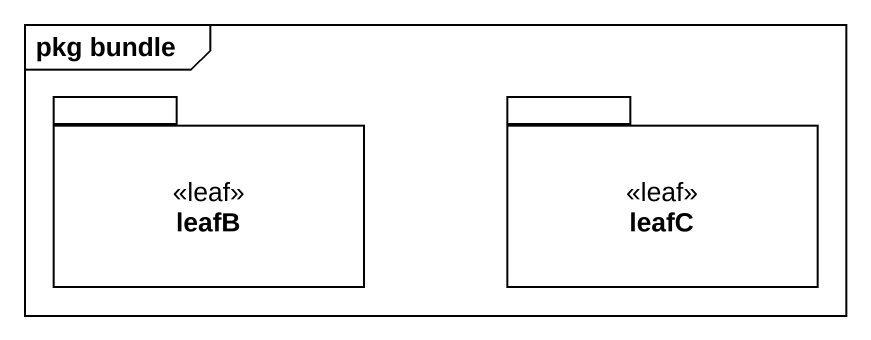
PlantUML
@startuml
mainframe pkg bundle
package leafB <<leaf>> {
}
package leafC <<leaf>> {
}
@enduml
